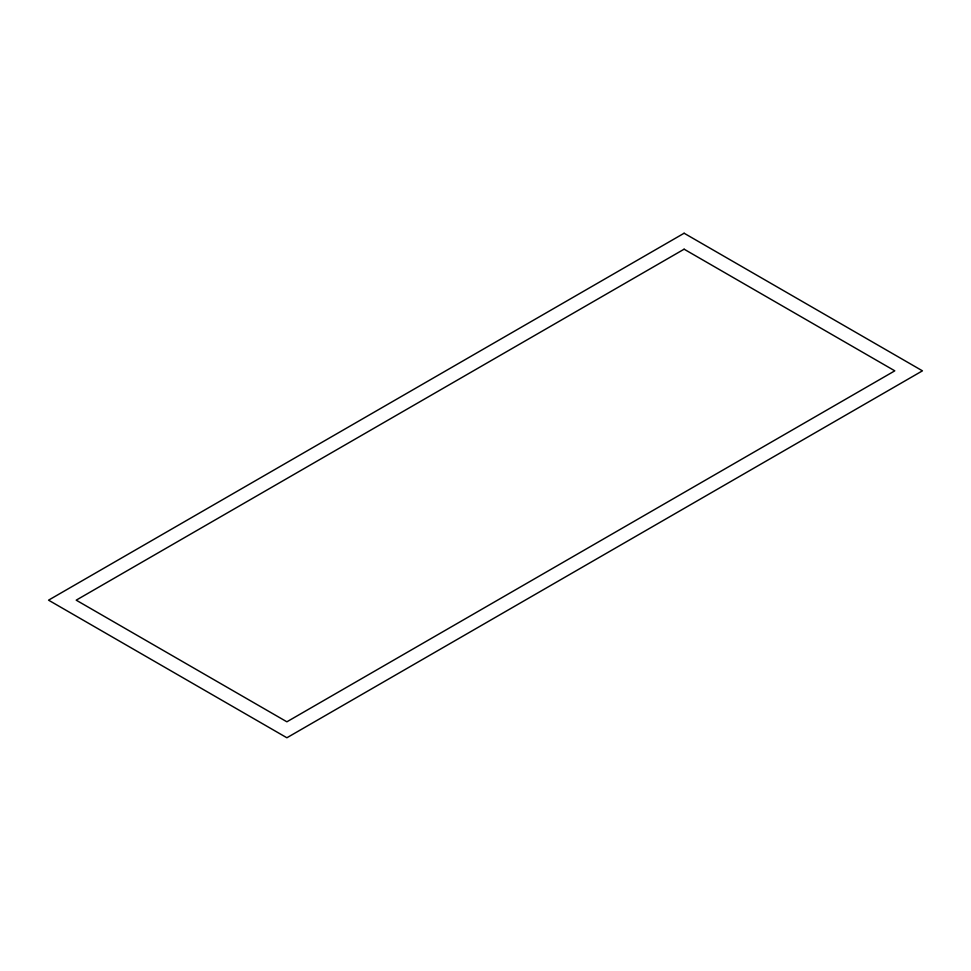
<?xml version="1.0" encoding="UTF-8"?>
<svg xmlns="http://www.w3.org/2000/svg" width="971" height="971" viewBox="0 0 971 971"><rect width="100%" height="100%" fill="white"/><g stroke="black" fill="none" stroke-linecap="round" stroke-linejoin="round"><path stroke-width="1.46" d="M684.118 233.234L48.55 600.163L286.882 737.766L922.45 370.837L684.118 233.234M684.118 249.195L76.199 600.163L286.882 721.805L894.801 370.837L684.118 249.195"/></g></svg>
